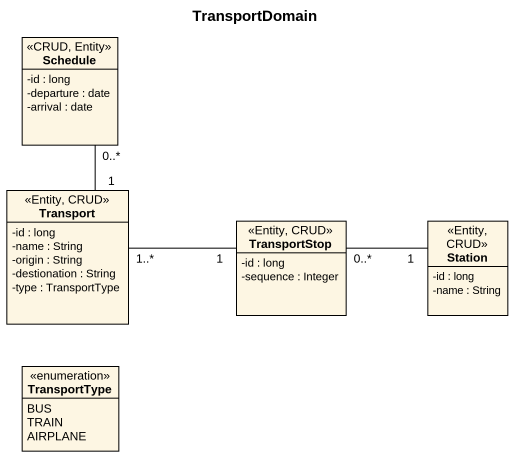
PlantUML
@startuml
title TransportDomain
hide circle
hide empty members
skinparam classAttributeIconSize 0
class Schedule <<CRUD, Entity>> {
  -id : long
  -departure : date
  -arrival : date
}
class Transport <<Entity, CRUD>> {
  -id : long
  -name : String
  -origin : String
  -destionation : String
  -type : TransportType
}
class TransportStop <<Entity, CRUD>> {
  -id : long
  -sequence : Integer
}
class Station <<Entity, CRUD>> {
  -id : long
  -name : String
}
enum TransportType {
  BUS
  TRAIN
  AIRPLANE
}
Schedule "0..*" -- "1" Transport
Transport "1..*" -right- "1" TransportStop
TransportStop "0..*" -right- "1" Station
@enduml
